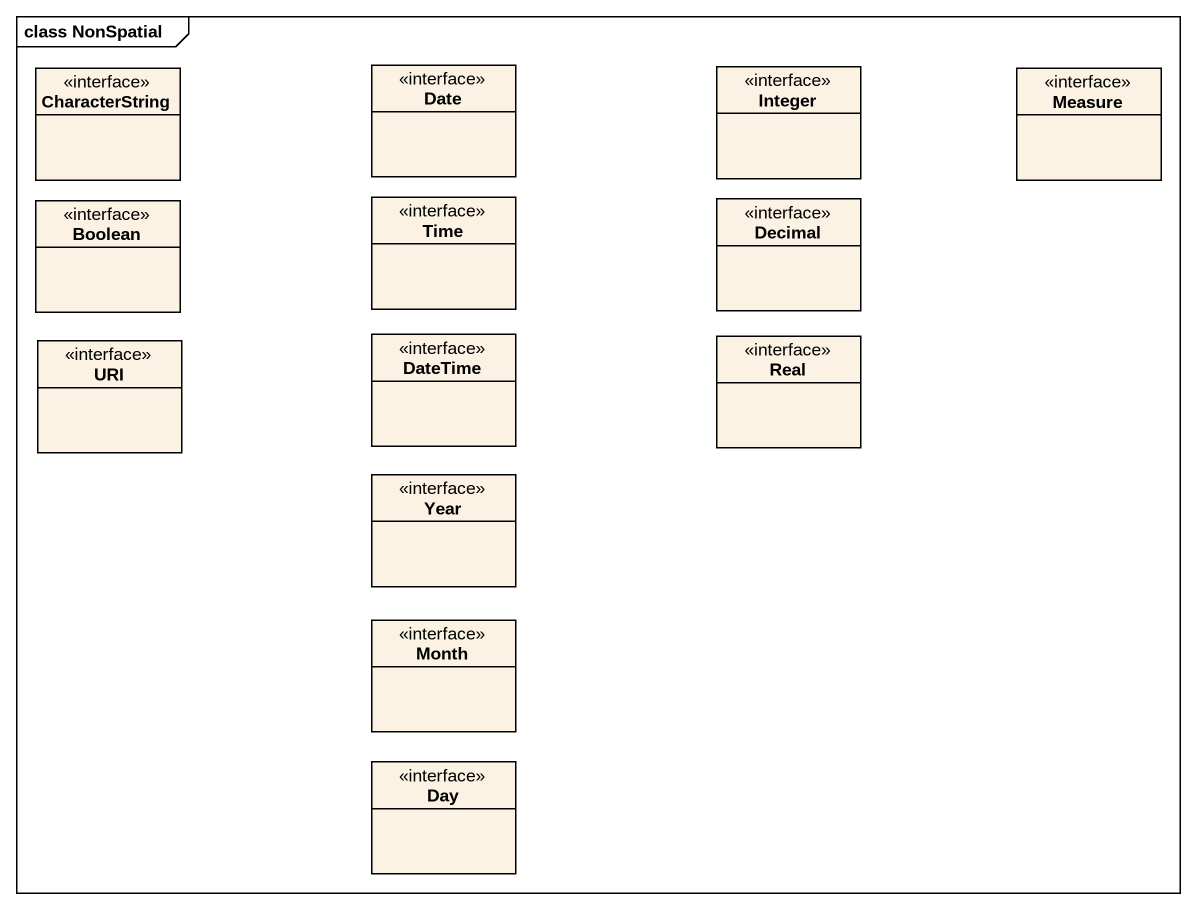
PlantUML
@startuml
mainframe class NonSpatial
hide circle
hide empty members
class Date <<interface>>
class CharacterString <<interface>>
class Integer <<interface>>
class Measure <<interface>>
class Boolean <<interface>>
class Time <<interface>>
class Decimal <<interface>>
class URI <<interface>>
class DateTime <<interface>>
class Real <<interface>>
class Year <<interface>>
class Month <<interface>>
class Day <<interface>>
@enduml
